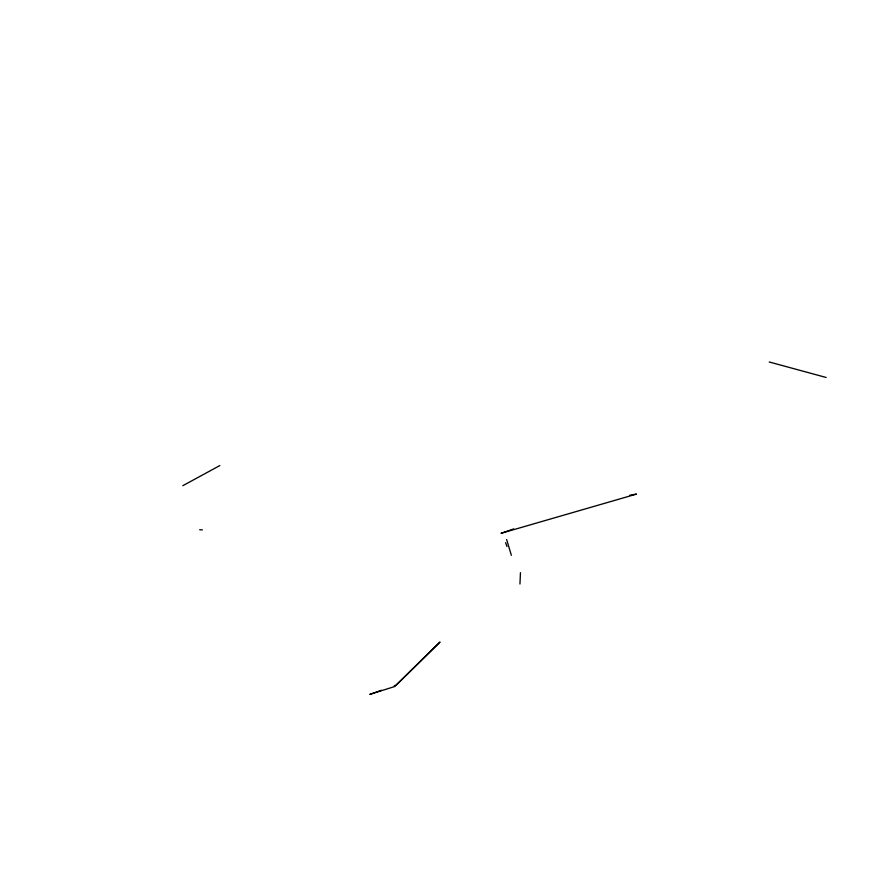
<?xml version="1.0" encoding="UTF-8"?>
<svg xmlns="http://www.w3.org/2000/svg" width="888" height="888" viewBox="0 0 888 888"><rect width="100%" height="100%" fill="white"/><g stroke="black" fill="none" stroke-linecap="round" stroke-linejoin="round"><path stroke-width="1.33" d="M519.957 584.015L520.457 572.66M182.806 485.703L219.88 465.545M381.574 690.231L369.808 694.394L394.916 686.457L440.026 642.024L396.104 685.07L394.261 685.725M513.653 528.904L501.01 533.333L636.485 494.094L629.825 495.238M199.667 529.736L202.397 529.87M769.23 361.982L826.173 377.478M505.616 542.657L506.97 546.542M506.637 539.538L511.366 555.3"/></g></svg>
